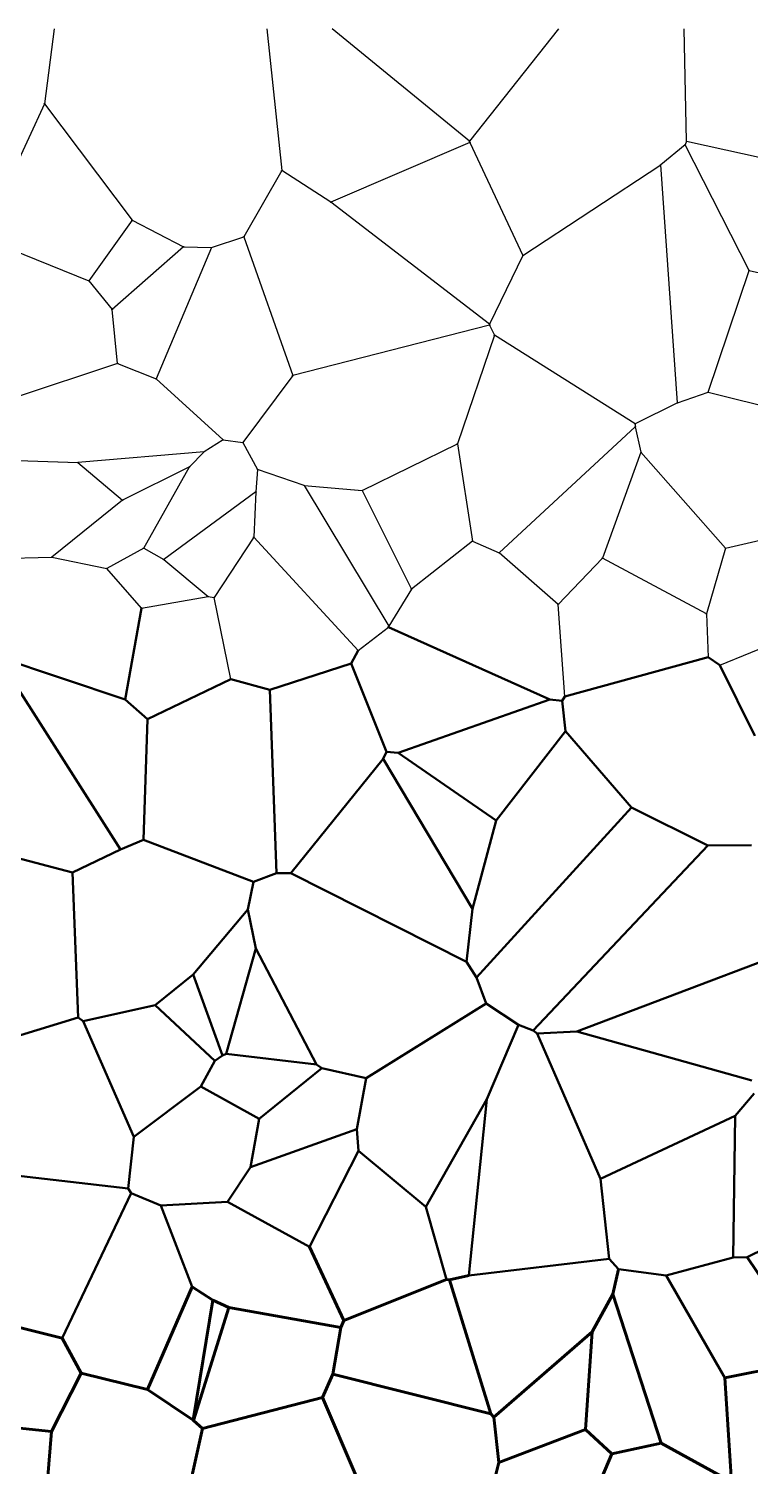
# Model space of a CAD drawing. Header units: metres. Extents: x 0 to 5000, y 0 to 2000.
# Drawn here: x 1630 to 2017, y 730 to 1500 of the extents above; entities that cross this region are included whole.
import ezdxf

# ---------------------------------------------------------------- set-up
doc = ezdxf.new("R2010")
doc.units = ezdxf.units.M

msp = doc.modelspace()

# ---------------------------------------------------------------- hatches: boundary and pattern name
at = {"layer": 'throats'}
for color, points in [(3, [(1638.67, 1459.89), (1638.38, 1459.93), (1643.64, 1500.02), (1643.94, 1499.98), (1638.67, 1459.89)]), (3, [(1765.71, 1424.11), (1765.41, 1424.08), (1757.55, 1499.98), (1757.85, 1500.02), (1765.71, 1424.11)]), (3, [(1792.58, 1499.88), (1792.77, 1500.12), (1866.19, 1440.01), (1866, 1439.78), (1792.58, 1499.88)]), (3, [(1866.22, 1439.8), (1865.98, 1439.99), (1913.75, 1500.09), (1913.99, 1499.91), (1866.22, 1439.8)]), (3, [(1980.93, 1500), (1981.23, 1500), (1982.59, 1439.81), (1982.29, 1439.8), (1980.93, 1500)]), (3, [(1605.49, 1388.11), (1605.22, 1388.23), (1638.39, 1459.98), (1638.66, 1459.85), (1605.49, 1388.11)]), (3, [(1685.54, 1397.62), (1685.3, 1397.44), (1638.41, 1459.82), (1638.65, 1460), (1685.54, 1397.62)]), (3, [(1791.87, 1407.11), (1791.75, 1407.39), (1866.31, 1439.29), (1866.42, 1439.02), (1791.87, 1407.11)]), (3, [(1866.51, 1439.2), (1866.22, 1439.1), (1865.96, 1439.85), (1866.24, 1439.95), (1866.51, 1439.2)]), (3, [(1894.92, 1378.75), (1894.64, 1378.62), (1866.23, 1439.09), (1866.5, 1439.22), (1894.92, 1378.75)]), (3, [(1968.66, 1427.15), (1968.47, 1427.38), (1981.54, 1438.06), (1981.73, 1437.82), (1968.66, 1427.15)]), (3, [(1981.78, 1437.88), (1981.5, 1438), (1982.3, 1439.86), (1982.58, 1439.74), (1981.78, 1437.88)]), (3, [(1981.51, 1437.87), (1981.77, 1438.01), (2016.03, 1370.69), (2015.76, 1370.55), (1981.51, 1437.87)]), (3, [(2126.76, 1408.34), (2126.7, 1408.04), (1982.41, 1439.66), (1982.47, 1439.95), (2126.76, 1408.34)]), (3, [(1968.48, 1427.39), (1968.65, 1427.14), (1894.86, 1378.56), (1894.7, 1378.81), (1968.48, 1427.39)]), (3, [(1968.42, 1427.26), (1968.72, 1427.28), (1977.67, 1299.66), (1977.38, 1299.63), (1968.42, 1427.26)]), (3, [(1745.43, 1388.61), (1745.17, 1388.76), (1765.43, 1424.17), (1765.69, 1424.02), (1745.43, 1388.61)]), (3, [(1765.48, 1423.97), (1765.64, 1424.22), (1791.89, 1407.38), (1791.73, 1407.13), (1765.48, 1423.97)]), (3, [(1791.72, 1407.13), (1791.9, 1407.37), (1876.98, 1341.98), (1876.8, 1341.74), (1791.72, 1407.13)]), (3, [(1662.38, 1364.99), (1662.14, 1365.17), (1685.3, 1397.62), (1685.54, 1397.44), (1662.38, 1364.99)]), (3, [(1713.04, 1383.47), (1712.91, 1383.2), (1685.35, 1397.4), (1685.49, 1397.66), (1713.04, 1383.47)]), (3, [(1662.32, 1365.22), (1662.2, 1364.94), (1605.3, 1388.03), (1605.41, 1388.31), (1662.32, 1365.22)]), (3, [(1745.25, 1388.83), (1745.34, 1388.54), (1728.05, 1382.71), (1727.95, 1382.99), (1745.25, 1388.83)]), (3, [(1771.65, 1314.38), (1771.37, 1314.28), (1745.16, 1388.63), (1745.44, 1388.73), (1771.65, 1314.38)]), (3, [(1674.87, 1349.6), (1674.67, 1349.83), (1712.88, 1383.45), (1713.07, 1383.22), (1674.87, 1349.6)]), (3, [(1698.51, 1312.47), (1698.24, 1312.59), (1727.86, 1382.91), (1728.14, 1382.79), (1698.51, 1312.47)]), (3, [(1728, 1383), (1727.99, 1382.7), (1712.97, 1383.19), (1712.98, 1383.49), (1728, 1383)]), (3, [(1877.02, 1341.8), (1876.75, 1341.93), (1894.64, 1378.75), (1894.91, 1378.62), (1877.02, 1341.8)]), (3, [(1674.88, 1349.81), (1674.65, 1349.62), (1662.14, 1364.99), (1662.38, 1365.18), (1674.88, 1349.81)]), (3, [(2015.75, 1370.67), (2016.04, 1370.57), (1994.18, 1305.28), (1993.9, 1305.38), (2015.75, 1370.67)]), (3, [(2099.14, 1351.63), (2099.07, 1351.34), (2015.86, 1370.47), (2015.93, 1370.76), (2099.14, 1351.63)]), (3, [(1674.62, 1349.7), (1674.92, 1349.73), (1677.79, 1320.86), (1677.49, 1320.83), (1674.62, 1349.7)]), (3, [(1771.55, 1314.18), (1771.47, 1314.47), (1876.82, 1341.42), (1876.9, 1341.13), (1771.55, 1314.18)]), (3, [(1877.01, 1341.27), (1876.71, 1341.28), (1876.74, 1341.87), (1877.04, 1341.85), (1877.01, 1341.27)]), (3, [(1879.66, 1335.96), (1879.39, 1335.83), (1876.73, 1341.21), (1876.99, 1341.34), (1879.66, 1335.96)]), (3, [(1859.82, 1277.67), (1859.54, 1277.77), (1879.38, 1335.94), (1879.67, 1335.84), (1859.82, 1277.67)]), (3, [(1879.44, 1335.77), (1879.6, 1336.02), (1954.91, 1288.55), (1954.75, 1288.29), (1879.44, 1335.77)]), (3, [(1621.74, 1301.98), (1621.65, 1302.27), (1677.6, 1320.99), (1677.69, 1320.7), (1621.74, 1301.98)]), (3, [(1698.43, 1312.67), (1698.32, 1312.39), (1677.59, 1320.71), (1677.7, 1320.98), (1698.43, 1312.67)]), (3, [(1734.25, 1280.01), (1734.04, 1279.79), (1698.27, 1312.42), (1698.47, 1312.64), (1734.25, 1280.01)]), (3, [(1744.84, 1278.27), (1744.6, 1278.45), (1771.39, 1314.42), (1771.63, 1314.24), (1744.84, 1278.27)]), (3, [(1993.99, 1305.47), (1994.09, 1305.19), (1977.57, 1299.5), (1977.48, 1299.79), (1993.99, 1305.47)]), (3, [(2060.27, 1289.11), (2060.2, 1288.82), (1994.01, 1305.19), (1994.08, 1305.48), (2060.27, 1289.11)]), (3, [(1954.9, 1288.29), (1954.77, 1288.55), (1977.46, 1299.78), (1977.59, 1299.51), (1954.9, 1288.29)]), (3, [(1882.11, 1219.25), (1881.9, 1219.47), (1954.83, 1287), (1955.03, 1286.78), (1882.11, 1219.25)]), (3, [(1955.08, 1286.9), (1954.78, 1286.88), (1954.68, 1288.41), (1954.98, 1288.43), (1955.08, 1286.9)]), (3, [(1958.11, 1273.21), (1957.81, 1273.15), (1954.78, 1286.85), (1955.08, 1286.92), (1958.11, 1273.21)]), (3, [(1724.06, 1273.38), (1723.9, 1273.63), (1734.07, 1280.03), (1734.23, 1279.77), (1724.06, 1273.38)]), (3, [(1744.74, 1278.51), (1744.69, 1278.21), (1734.12, 1279.75), (1734.17, 1280.05), (1744.74, 1278.51)]), (3, [(1656.49, 1267.65), (1656.47, 1267.95), (1723.97, 1273.66), (1723.99, 1273.36), (1656.49, 1267.65)]), (3, [(1716.34, 1265.33), (1716.12, 1265.53), (1723.87, 1273.61), (1724.09, 1273.4), (1716.34, 1265.33)]), (3, [(1752.81, 1264.02), (1752.55, 1263.88), (1744.58, 1278.29), (1744.85, 1278.43), (1752.81, 1264.02)]), (3, [(1859.61, 1277.86), (1859.75, 1277.59), (1808.82, 1252.66), (1808.69, 1252.93), (1859.61, 1277.86)]), (3, [(1867.85, 1225.63), (1867.55, 1225.59), (1859.53, 1277.7), (1859.83, 1277.74), (1867.85, 1225.63)]), (3, [(1937.49, 1216.46), (1937.21, 1216.56), (1957.82, 1273.23), (1958.1, 1273.13), (1937.49, 1216.46)]), (3, [(1957.85, 1273.08), (1958.07, 1273.28), (2003.46, 1221.86), (2003.23, 1221.66), (1957.85, 1273.08)]), (3, [(1656.49, 1267.95), (1656.48, 1267.65), (1618.97, 1268.81), (1618.98, 1269.11), (1656.49, 1267.95)]), (3, [(1680.41, 1247.64), (1680.22, 1247.41), (1656.38, 1267.68), (1656.58, 1267.91), (1680.41, 1247.64)]), (3, [(1680.38, 1247.39), (1680.25, 1247.66), (1716.16, 1265.56), (1716.3, 1265.3), (1680.38, 1247.39)]), (3, [(1716.1, 1265.5), (1716.36, 1265.36), (1691.82, 1221.79), (1691.56, 1221.94), (1716.1, 1265.5)]), (3, [(1751.88, 1251.94), (1751.58, 1251.97), (1752.53, 1263.96), (1752.83, 1263.94), (1751.88, 1251.94)]), (3, [(1752.63, 1263.81), (1752.73, 1264.09), (1777.73, 1255.48), (1777.63, 1255.19), (1752.63, 1263.81)]), (3, [(1823.06, 1180.1), (1822.8, 1179.94), (1777.55, 1255.26), (1777.81, 1255.41), (1823.06, 1180.1)]), (3, [(1808.77, 1252.95), (1808.75, 1252.65), (1777.67, 1255.19), (1777.69, 1255.48), (1808.77, 1252.95)]), (3, [(1702.53, 1215.6), (1702.35, 1215.84), (1751.64, 1252.07), (1751.82, 1251.83), (1702.53, 1215.6)]), (3, [(1750.73, 1227.7), (1750.43, 1227.72), (1751.58, 1251.96), (1751.88, 1251.95), (1750.73, 1227.7)]), (3, [(1835.24, 1199.97), (1834.98, 1199.84), (1808.62, 1252.73), (1808.89, 1252.86), (1835.24, 1199.97)]), (3, [(1642.58, 1216.88), (1642.4, 1217.11), (1680.22, 1247.64), (1680.41, 1247.41), (1642.58, 1216.88)]), (3, [(2049.35, 1232.74), (2049.42, 1232.45), (2003.38, 1221.62), (2003.31, 1221.91), (2049.35, 1232.74)]), (3, [(1729.44, 1195.39), (1729.19, 1195.56), (1750.45, 1227.79), (1750.7, 1227.63), (1729.44, 1195.39)]), (3, [(1806.71, 1167.07), (1806.49, 1166.87), (1750.47, 1227.61), (1750.69, 1227.81), (1806.71, 1167.07)]), (3, [(1835.2, 1199.79), (1835.02, 1200.02), (1867.61, 1225.73), (1867.8, 1225.49), (1835.2, 1199.79)]), (3, [(1882.06, 1219.5), (1881.94, 1219.22), (1867.64, 1225.47), (1867.76, 1225.75), (1882.06, 1219.5)]), (3, [(1642.49, 1217.15), (1642.49, 1216.85), (1599.26, 1215.76), (1599.25, 1216.06), (1642.49, 1217.15)]), (3, [(1671.94, 1211.16), (1671.88, 1210.87), (1642.46, 1216.85), (1642.52, 1217.14), (1671.94, 1211.16)]), (3, [(1671.98, 1210.88), (1671.84, 1211.14), (1691.62, 1222), (1691.77, 1221.74), (1671.98, 1210.88)]), (3, [(1702.51, 1215.85), (1702.36, 1215.59), (1691.62, 1221.74), (1691.77, 1222), (1702.51, 1215.85)]), (3, [(1881.9, 1219.25), (1882.1, 1219.47), (1913.75, 1191.84), (1913.56, 1191.62), (1881.9, 1219.25)]), (3, [(1993.22, 1186.58), (1992.93, 1186.66), (2003.2, 1221.81), (2003.49, 1221.72), (1993.22, 1186.58)]), (3, [(1671.8, 1210.91), (1672.02, 1211.11), (1690.55, 1189.84), (1690.33, 1189.64), (1671.8, 1210.91)]), (3, [(1726.25, 1196.02), (1726.05, 1195.79), (1702.34, 1215.61), (1702.53, 1215.84), (1726.25, 1196.02)]), (3, [(1913.76, 1191.62), (1913.55, 1191.83), (1937.24, 1216.62), (1937.46, 1216.41), (1913.76, 1191.62)]), (3, [(1937.28, 1216.38), (1937.42, 1216.65), (1993.15, 1186.75), (1993, 1186.49), (1937.28, 1216.38)]), (3, [(1726.12, 1196.05), (1726.18, 1195.75), (1690.46, 1189.59), (1690.41, 1189.89), (1726.12, 1196.05)]), (3, [(1729.34, 1195.62), (1729.3, 1195.32), (1726.13, 1195.75), (1726.17, 1196.05), (1729.34, 1195.62)]), (3, [(1729.17, 1195.44), (1729.46, 1195.5), (1738.53, 1151.73), (1738.24, 1151.67), (1729.17, 1195.44)]), (3, [(1823.06, 1179.94), (1822.8, 1180.1), (1834.98, 1199.98), (1835.24, 1199.82), (1823.06, 1179.94)]), (2, [(1681.9, 1140.74), (1681.46, 1140.82), (1690.22, 1189.78), (1690.66, 1189.7), (1681.9, 1140.74)]), (3, [(1913.51, 1191.72), (1913.81, 1191.74), (1917.37, 1142.34), (1917.07, 1142.32), (1913.51, 1191.72)]), (3, [(1994.2, 1163.39), (1993.9, 1163.38), (1992.93, 1186.61), (1993.22, 1186.63), (1994.2, 1163.39)]), (3, [(1822.64, 1179.6), (1822.83, 1179.36), (1806.7, 1166.85), (1806.51, 1167.09), (1822.64, 1179.6)]), (3, [(1822.88, 1179.43), (1822.59, 1179.53), (1822.79, 1180.07), (1823.07, 1179.97), (1822.88, 1179.43)]), (2, [(1822.64, 1179.28), (1822.83, 1179.69), (1909.22, 1141.04), (1909.04, 1140.63), (1822.64, 1179.28)]), (3, [(2037.65, 1174.71), (2037.76, 1174.43), (2000.25, 1159.01), (2000.14, 1159.29), (2037.65, 1174.71)]), (2, [(1679.36, 1060.45), (1678.98, 1060.21), (1613.26, 1163.56), (1613.64, 1163.8), (1679.36, 1060.45)]), (2, [(1613.38, 1163.46), (1613.52, 1163.89), (1681.75, 1140.99), (1681.61, 1140.56), (1613.38, 1163.46)]), (2, [(1802.98, 1159.91), (1802.59, 1160.12), (1806.41, 1167.08), (1806.8, 1166.86), (1802.98, 1159.91)]), (2, [(1917.28, 1142.11), (1917.16, 1142.54), (1993.99, 1163.6), (1994.11, 1163.17), (1917.28, 1142.11)]), (2, [(1993.92, 1163.2), (1994.18, 1163.57), (2000.32, 1159.34), (2000.06, 1158.96), (1993.92, 1163.2)]), (2, [(1802.71, 1160.23), (1802.85, 1159.8), (1759.23, 1145.7), (1759.09, 1146.13), (1802.71, 1160.23)]), (2, [(1821.89, 1112.78), (1821.48, 1112.62), (1802.58, 1159.93), (1802.99, 1160.1), (1821.89, 1112.78)]), (2, [(2019.18, 1121.4), (2018.78, 1121.2), (1999.99, 1159.05), (2000.39, 1159.25), (2019.18, 1121.4)]), (2, [(1693.81, 1130.01), (1693.61, 1130.42), (1738.29, 1151.91), (1738.48, 1151.5), (1693.81, 1130.01)]), (2, [(1759.22, 1146.13), (1759.1, 1145.7), (1738.32, 1151.49), (1738.45, 1151.92), (1759.22, 1146.13)]), (2, [(1681.53, 1140.61), (1681.83, 1140.95), (1693.86, 1130.38), (1693.56, 1130.04), (1681.53, 1140.61)]), (2, [(1763.04, 1047.69), (1762.59, 1047.68), (1758.94, 1145.91), (1759.39, 1145.92), (1763.04, 1047.69)]), (2, [(1909.06, 1141.04), (1909.21, 1140.62), (1828.1, 1112.01), (1827.95, 1112.43), (1909.06, 1141.04)]), (2, [(1909.1, 1140.61), (1909.16, 1141.06), (1915.73, 1140.21), (1915.67, 1139.77), (1909.1, 1140.61)]), (2, [(1915.47, 1139.96), (1915.92, 1140.01), (1917.72, 1123.8), (1917.27, 1123.75), (1915.47, 1139.96)]), (2, [(1915.89, 1139.87), (1915.51, 1140.11), (1917.03, 1142.45), (1917.41, 1142.2), (1915.89, 1139.87)]), (2, [(1691.7, 1065.54), (1691.25, 1065.55), (1693.48, 1130.22), (1693.93, 1130.21), (1691.7, 1065.54)]), (2, [(1917.32, 1123.91), (1917.68, 1123.64), (1880.63, 1075.82), (1880.27, 1076.1), (1917.32, 1123.91)]), (2, [(1917.33, 1123.63), (1917.67, 1123.92), (1953.07, 1082.95), (1952.73, 1082.65), (1917.33, 1123.63)]), (2, [(1770.71, 1047.61), (1770.36, 1047.89), (1819.82, 1109.15), (1820.17, 1108.86), (1770.71, 1047.61)]), (2, [(1821.48, 1112.79), (1821.89, 1112.61), (1820.2, 1108.91), (1819.79, 1109.1), (1821.48, 1112.79)]), (2, [(1867.9, 1028.79), (1867.52, 1028.56), (1819.8, 1108.89), (1820.19, 1109.12), (1867.9, 1028.79)]), (2, [(1828.04, 1112.44), (1828.01, 1111.99), (1821.67, 1112.48), (1821.7, 1112.92), (1828.04, 1112.44)]), (2, [(1827.9, 1112.03), (1828.16, 1112.4), (1880.58, 1076.15), (1880.32, 1075.78), (1827.9, 1112.03)]), (2, [(1869.99, 991.68), (1869.66, 991.99), (1952.74, 1082.95), (1953.07, 1082.65), (1869.99, 991.68)]), (2, [(1993.85, 1062.76), (1993.65, 1062.36), (1952.8, 1082.6), (1953, 1083), (1993.85, 1062.76)]), (2, [(1880.23, 1076.02), (1880.67, 1075.9), (1867.93, 1028.62), (1867.49, 1028.73), (1880.23, 1076.02)]), (2, [(1691.39, 1065.75), (1691.56, 1065.34), (1679.26, 1060.12), (1679.09, 1060.54), (1691.39, 1065.75)]), (2, [(1750.48, 1043.21), (1750.32, 1042.79), (1691.39, 1065.33), (1691.56, 1065.75), (1750.48, 1043.21)]), (2, [(2017.21, 1062.96), (2017.21, 1062.51), (1993.75, 1062.34), (1993.75, 1062.79), (2017.21, 1062.96)]), (2, [(1620.27, 1056.67), (1620.39, 1057.11), (1653.59, 1048.31), (1653.48, 1047.88), (1620.27, 1056.67)]), (2, [(1679.08, 1060.53), (1679.27, 1060.13), (1653.63, 1047.89), (1653.44, 1048.3), (1679.08, 1060.53)]), (2, [(1993.59, 1062.72), (1993.91, 1062.41), (1900.48, 963.26), (1900.15, 963.57), (1993.59, 1062.72)]), (2, [(1656.8, 970.47), (1656.35, 970.45), (1653.31, 1048.09), (1653.76, 1048.11), (1656.8, 970.47)]), (2, [(1762.74, 1047.9), (1762.9, 1047.48), (1750.48, 1042.79), (1750.32, 1043.21), (1762.74, 1047.9)]), (2, [(1762.82, 1047.46), (1762.81, 1047.91), (1770.53, 1047.97), (1770.54, 1047.52), (1762.82, 1047.46)]), (2, [(1864.7, 1000.41), (1864.49, 1000.01), (1770.43, 1047.55), (1770.64, 1047.95), (1864.7, 1000.41)]), (2, [(1747.65, 1028.19), (1747.2, 1028.28), (1750.18, 1043.04), (1750.62, 1042.95), (1747.65, 1028.19)]), (2, [(1718.28, 993.19), (1717.94, 993.48), (1747.25, 1028.38), (1747.6, 1028.09), (1718.28, 993.19)]), (2, [(1751.9, 1007.45), (1751.46, 1007.36), (1747.2, 1028.19), (1747.65, 1028.28), (1751.9, 1007.45)]), (2, [(1864.82, 1000.19), (1864.37, 1000.24), (1867.49, 1028.7), (1867.93, 1028.65), (1864.82, 1000.19)]), (2, [(1736.13, 950.81), (1735.7, 950.93), (1751.46, 1007.47), (1751.9, 1007.35), (1736.13, 950.81)]), (2, [(1784.47, 945.29), (1784.08, 945.08), (1751.48, 1007.3), (1751.88, 1007.51), (1784.47, 945.29)]), (2, [(2031.02, 1003.84), (2031.18, 1003.42), (1923.8, 962.59), (1923.64, 963.01), (2031.02, 1003.84)]), (2, [(1870.02, 991.96), (1869.64, 991.72), (1864.4, 1000.09), (1864.78, 1000.33), (1870.02, 991.96)]), (2, [(1717.97, 993.51), (1718.25, 993.16), (1697.88, 976.85), (1697.6, 977.2), (1717.97, 993.51)]), (2, [(1717.9, 993.26), (1718.32, 993.41), (1734.02, 950.06), (1733.6, 949.91), (1717.9, 993.26)]), (2, [(1869.62, 991.76), (1870.04, 991.92), (1875.38, 977.87), (1874.96, 977.71), (1869.62, 991.76)]), (2, [(1607.61, 955.14), (1607.48, 955.57), (1656.51, 970.68), (1656.64, 970.25), (1607.61, 955.14)]), (2, [(1659.38, 968.67), (1659.11, 968.31), (1656.44, 970.28), (1656.71, 970.64), (1659.38, 968.67)]), (2, [(1697.69, 977.25), (1697.79, 976.81), (1659.29, 968.27), (1659.2, 968.71), (1697.69, 977.25)]), (2, [(1697.59, 976.86), (1697.9, 977.19), (1729.9, 947.37), (1729.59, 947.04), (1697.59, 976.86)]), (2, [(1810.86, 937.63), (1810.62, 938.01), (1875.05, 977.98), (1875.29, 977.6), (1810.86, 937.63)]), (2, [(1892.46, 966.66), (1892.21, 966.29), (1875.04, 977.6), (1875.29, 977.98), (1892.46, 966.66)]), (2, [(1686.66, 906.54), (1686.24, 906.36), (1659.04, 968.4), (1659.45, 968.58), (1686.66, 906.54)]), (2, [(1892.13, 966.57), (1892.54, 966.39), (1875.58, 926.56), (1875.16, 926.73), (1892.13, 966.57)]), (2, [(1900.4, 963.63), (1900.23, 963.21), (1892.25, 966.27), (1892.41, 966.69), (1900.4, 963.63)]), (2, [(1900.18, 963.24), (1900.46, 963.59), (1902.54, 961.94), (1902.26, 961.59), (1900.18, 963.24)]), (2, [(1923.71, 963.02), (1923.73, 962.58), (1902.41, 961.54), (1902.39, 961.99), (1923.71, 963.02)]), (2, [(1923.66, 962.58), (1923.78, 963.02), (2017.47, 936.87), (2017.35, 936.44), (1923.66, 962.58)]), (2, [(1902.19, 961.67), (1902.61, 961.85), (1936.46, 884.01), (1936.05, 883.83), (1902.19, 961.67)]), (2, [(1729.55, 947.31), (1729.95, 947.1), (1722.54, 933.32), (1722.14, 933.54), (1729.55, 947.31)]), (2, [(1733.68, 950.17), (1733.94, 949.8), (1729.87, 947.02), (1729.62, 947.39), (1733.68, 950.17)]), (2, [(1733.9, 949.78), (1733.72, 950.19), (1735.83, 951.08), (1736, 950.66), (1733.9, 949.78)]), (2, [(1784.3, 945.41), (1784.25, 944.96), (1735.89, 950.65), (1735.94, 951.09), (1784.3, 945.41)]), (2, [(1787, 943.35), (1787.28, 943), (1753.6, 915.9), (1753.31, 916.25), (1787, 943.35)]), (2, [(1787.27, 943.36), (1787.01, 942.99), (1784.15, 945), (1784.4, 945.37), (1787.27, 943.36)]), (2, [(1787.09, 942.96), (1787.19, 943.39), (1810.79, 938.04), (1810.69, 937.6), (1787.09, 942.96)]), (2, [(1722.2, 933.61), (1722.47, 933.25), (1686.59, 906.27), (1686.32, 906.63), (1722.2, 933.61)]), (2, [(1753.56, 916.28), (1753.35, 915.88), (1722.23, 933.23), (1722.45, 933.63), (1753.56, 916.28)]), (2, [(1806, 910.52), (1805.56, 910.61), (1810.52, 937.86), (1810.96, 937.78), (1806, 910.52)]), (2, [(1842.94, 868.82), (1842.54, 869.04), (1875.18, 926.76), (1875.57, 926.54), (1842.94, 868.82)]), (2, [(1875.15, 926.67), (1875.59, 926.62), (1866.01, 832.17), (1865.57, 832.21), (1875.15, 926.67)]), (2, [(2018.48, 929.87), (2018.82, 929.58), (2008.57, 917.5), (2008.23, 917.79), (2018.48, 929.87)]), (2, [(1936.35, 883.71), (1936.16, 884.12), (2008.31, 917.85), (2008.5, 917.44), (1936.35, 883.71)]), (2, [(2007.54, 841.71), (2007.09, 841.72), (2008.18, 917.64), (2008.63, 917.64), (2007.54, 841.71)]), (2, [(1749.01, 890.23), (1748.57, 890.31), (1753.23, 916.12), (1753.68, 916.04), (1749.01, 890.23)]), (2, [(1805.7, 910.78), (1805.85, 910.35), (1748.87, 890.06), (1748.72, 890.48), (1805.7, 910.78)]), (2, [(1805.55, 910.55), (1806, 910.58), (1806.91, 898.99), (1806.46, 898.95), (1805.55, 910.55)]), (2, [(1686.23, 906.47), (1686.67, 906.42), (1683.65, 878.74), (1683.2, 878.79), (1686.23, 906.47)]), (2, [(1806.48, 899.07), (1806.88, 898.87), (1780.67, 847.32), (1780.26, 847.52), (1806.48, 899.07)]), (2, [(1806.54, 898.8), (1806.83, 899.14), (1842.88, 869.11), (1842.6, 868.76), (1806.54, 898.8)]), (2, [(1683.45, 878.99), (1683.4, 878.54), (1604.4, 887.7), (1604.45, 888.15), (1683.45, 878.99)]), (2, [(1736.78, 871.56), (1736.4, 871.81), (1748.6, 890.39), (1748.98, 890.15), (1736.78, 871.56)]), (2, [(1685.18, 876.37), (1684.8, 876.13), (1683.24, 878.65), (1683.62, 878.88), (1685.18, 876.37)]), (2, [(1941.17, 841.03), (1940.72, 840.98), (1936.03, 883.89), (1936.48, 883.94), (1941.17, 841.03)]), (2, [(1684.78, 876.35), (1685.19, 876.15), (1648.16, 798.43), (1647.76, 798.62), (1684.78, 876.35)]), (2, [(1700.95, 869.9), (1700.78, 869.49), (1684.9, 876.04), (1685.07, 876.46), (1700.95, 869.9)]), (2, [(1736.58, 871.91), (1736.6, 871.46), (1700.88, 869.47), (1700.85, 869.92), (1736.58, 871.91)]), (2, [(1780.57, 847.62), (1780.36, 847.22), (1736.48, 871.49), (1736.7, 871.88), (1780.57, 847.62)]), (2, [(1700.65, 869.61), (1701.07, 869.77), (1717.92, 826.08), (1717.5, 825.92), (1700.65, 869.61)]), (2, [(1842.52, 868.87), (1842.96, 869), (1854.06, 830.05), (1853.63, 829.93), (1842.52, 868.87)]), (2, [(2058.55, 863.88), (2058.75, 863.48), (2015.04, 841.74), (2014.84, 842.15), (2058.55, 863.88)]), (1, [(1780.19, 847.29), (1780.74, 847.55), (1799.18, 808.18), (1798.64, 807.92), (1780.19, 847.29)]), (2, [(1940.92, 841.22), (1940.97, 840.78), (1865.82, 831.97), (1865.76, 832.41), (1940.92, 841.22)]), (2, [(1940.78, 840.85), (1941.11, 841.15), (1946.19, 835.74), (1945.86, 835.44), (1940.78, 840.85)]), (2, [(1971.62, 831.95), (1971.5, 832.39), (2007.25, 841.93), (2007.37, 841.5), (1971.62, 831.95)]), (2, [(2014.94, 842.17), (2014.95, 841.72), (2007.32, 841.49), (2007.3, 841.94), (2014.94, 842.17)]), (1, [(2051.95, 787.14), (2051.45, 786.81), (2014.69, 841.78), (2015.19, 842.11), (2051.95, 787.14)]), (1, [(1865.72, 832.48), (1865.86, 831.9), (1855.53, 829.5), (1855.39, 830.08), (1865.72, 832.48)]), (1, [(1943.26, 822.1), (1942.68, 822.23), (1945.73, 835.66), (1946.32, 835.52), (1943.26, 822.1)]), (2, [(1971.59, 832.39), (1971.53, 831.95), (1946, 835.37), (1946.06, 835.81), (1971.59, 832.39)]), (1, [(1971.3, 832.02), (1971.82, 832.32), (2003.09, 777.5), (2002.57, 777.2), (1971.3, 832.02)]), (1, [(1717.44, 826.12), (1717.99, 825.88), (1693.91, 770.91), (1693.36, 771.15), (1717.44, 826.12)]), (1, [(1717.55, 825.75), (1717.88, 826.25), (1728.83, 819.11), (1728.5, 818.61), (1717.55, 825.75)]), (1, [(1799.02, 807.77), (1798.8, 808.33), (1853.73, 830.27), (1853.95, 829.71), (1799.02, 807.77)]), (1, [(1853.81, 829.69), (1853.88, 830.29), (1855.5, 830.09), (1855.42, 829.49), (1853.81, 829.69)]), (1, [(1877.88, 758.04), (1877.31, 757.86), (1855.17, 829.7), (1855.75, 829.88), (1877.88, 758.04)]), (1, [(1728.37, 818.91), (1728.96, 818.81), (1718.46, 754.55), (1717.87, 754.64), (1728.37, 818.91)]), (1, [(1728.54, 818.58), (1728.78, 819.13), (1737.37, 815.35), (1737.13, 814.8), (1728.54, 818.58)]), (1, [(1932.05, 801.74), (1931.53, 802.03), (1942.71, 822.31), (1943.23, 822.02), (1932.05, 801.74)]), (1, [(1969.1, 742.42), (1968.53, 742.24), (1942.69, 822.07), (1943.26, 822.25), (1969.1, 742.42)]), (1, [(1736.96, 815.16), (1737.53, 814.98), (1718.56, 754.42), (1717.99, 754.6), (1736.96, 815.16)]), (1, [(1737.2, 814.78), (1737.3, 815.37), (1797.22, 804.66), (1797.12, 804.07), (1737.2, 814.78)]), (1, [(1648.03, 798.82), (1647.89, 798.23), (1610.96, 807.52), (1611.11, 808.1), (1648.03, 798.82)]), (1, [(1796.87, 804.42), (1797.47, 804.32), (1793.21, 779.31), (1792.62, 779.41), (1796.87, 804.42)]), (1, [(1798.64, 808.18), (1799.18, 807.92), (1797.44, 804.24), (1796.9, 804.5), (1798.64, 808.18)]), (1, [(1931.59, 802.11), (1931.99, 801.65), (1879.36, 756.03), (1878.97, 756.48), (1931.59, 802.11)]), (1, [(1931.49, 801.9), (1932.09, 801.86), (1928.65, 749.62), (1928.05, 749.66), (1931.49, 801.9)]), (1, [(1658.35, 779.96), (1657.82, 779.68), (1647.69, 798.38), (1648.22, 798.67), (1658.35, 779.96)]), (1, [(2051.64, 787.27), (2051.76, 786.68), (2002.89, 777.06), (2002.77, 777.65), (2051.64, 787.27)]), (1, [(1657.82, 779.95), (1658.36, 779.68), (1642.64, 748.43), (1642.1, 748.7), (1657.82, 779.95)]), (1, [(1658.02, 779.53), (1658.16, 780.11), (1693.71, 771.32), (1693.56, 770.74), (1658.02, 779.53)]), (1, [(1792.64, 779.48), (1793.19, 779.24), (1787.79, 766.63), (1787.24, 766.86), (1792.64, 779.48)]), (1, [(1792.84, 779.07), (1792.99, 779.65), (1877.67, 758.24), (1877.52, 757.66), (1792.84, 779.07)]), (1, [(1718.33, 754.84), (1718, 754.35), (1693.47, 770.78), (1693.8, 771.28), (1718.33, 754.84)]), (1, [(2006.77, 721.64), (2006.17, 721.6), (2002.53, 777.33), (2003.13, 777.37), (2006.77, 721.64)]), (1, [(1723.16, 749.87), (1723.01, 750.46), (1787.44, 767.03), (1787.59, 766.45), (1723.16, 749.87)]), (1, [(1787.24, 766.63), (1787.79, 766.86), (1805.69, 724.68), (1805.14, 724.45), (1787.24, 766.63)]), (1, [(1718.46, 754.75), (1718.09, 754.27), (1717.98, 754.36), (1718.35, 754.83), (1718.46, 754.75)]), (1, [(1879.39, 756.46), (1878.95, 756.05), (1877.38, 757.75), (1877.82, 758.15), (1879.39, 756.46)]), (1, [(1878.87, 756.22), (1879.47, 756.29), (1882.13, 731.93), (1881.53, 731.87), (1878.87, 756.22)]), (1, [(1642.4, 748.86), (1642.34, 748.27), (1585.4, 754.13), (1585.47, 754.73), (1642.4, 748.86)]), (1, [(1642.07, 748.59), (1642.67, 748.54), (1639.69, 713.46), (1639.09, 713.52), (1642.07, 748.59)]), (1, [(1716.61, 719.59), (1716.02, 719.72), (1722.8, 750.23), (1723.38, 750.1), (1716.61, 719.59)]), (1, [(1718.08, 754.29), (1718.48, 754.73), (1723.29, 750.39), (1722.89, 749.94), (1718.08, 754.29)]), (1, [(1928.24, 749.92), (1928.46, 749.36), (1881.94, 731.62), (1881.72, 732.18), (1928.24, 749.92)]), (1, [(1928.15, 749.42), (1928.55, 749.86), (1942.62, 736.91), (1942.21, 736.46), (1928.15, 749.42)]), (1, [(1942.48, 736.39), (1942.35, 736.98), (1968.76, 742.63), (1968.88, 742.04), (1942.48, 736.39)]), (1, [(1968.67, 742.07), (1968.96, 742.59), (2006.62, 721.89), (2006.33, 721.36), (1968.67, 742.07)]), (1, [(1881.54, 731.97), (1882.12, 731.83), (1872.42, 692.98), (1871.84, 693.12), (1881.54, 731.97)]), (1, [(1942.14, 736.8), (1942.69, 736.57), (1924.63, 693.67), (1924.08, 693.9), (1942.14, 736.8)])]:
    msp.add_hatch(color=color, dxfattribs=at).paths.add_polyline_path(points)

# ---------------------------------------------------------------- linework, layer by layer
at = {"layer": 'junctions'}
for centre, radius in [((1638.53, 1459.91), 0.15), ((1866.1, 1439.9), 0.15), ((1866.37, 1439.15), 0.15), ((1981.64, 1437.94), 0.15), ((1982.44, 1439.8), 0.15), ((1968.57, 1427.27), 0.15), ((1765.56, 1424.1), 0.15), ((1791.81, 1407.25), 0.15), ((1685.42, 1397.53), 0.15), ((1745.3, 1388.68), 0.15), ((1712.98, 1383.34), 0.15), ((1728, 1382.85), 0.15), ((1894.78, 1378.69), 0.15), ((1662.26, 1365.08), 0.15), ((2015.89, 1370.62), 0.15), ((1674.77, 1349.71), 0.15), ((1876.86, 1341.28), 0.15), ((1876.89, 1341.86), 0.15), ((1879.52, 1335.89), 0.15), ((1677.64, 1320.84), 0.15), ((1698.37, 1312.53), 0.15), ((1771.51, 1314.33), 0.15), ((1994.04, 1305.33), 0.15), ((1977.53, 1299.65), 0.15), ((1954.83, 1288.42), 0.15), ((1954.93, 1286.89), 0.15), ((1734.15, 1279.9), 0.15), ((1744.72, 1278.36), 0.15), ((1723.98, 1273.51), 0.15), ((1859.68, 1277.72), 0.15), ((1957.96, 1273.18), 0.15), ((1656.48, 1267.8), 0.15), ((1716.23, 1265.43), 0.15), ((1752.68, 1263.95), 0.15), ((1777.68, 1255.34), 0.15), ((1680.31, 1247.53), 0.15), ((1751.73, 1251.95), 0.15), ((1808.76, 1252.8), 0.15), ((1750.58, 1227.71), 0.15), ((1867.7, 1225.61), 0.15), ((1642.49, 1217), 0.15), ((1691.69, 1221.87), 0.15), ((1882, 1219.36), 0.15), ((2003.34, 1221.76), 0.15), ((1671.91, 1211.01), 0.15), ((1702.44, 1215.72), 0.15), ((1937.35, 1216.51), 0.15), ((1726.15, 1195.9), 0.15), ((1729.32, 1195.47), 0.15), ((1835.11, 1199.9), 0.15), ((1690.44, 1189.74), 0.225), ((1913.66, 1191.73), 0.15), ((1993.07, 1186.62), 0.15), ((1822.74, 1179.48), 0.225), ((1822.93, 1180.02), 0.15), ((1806.6, 1166.97), 0.225), ((1994.05, 1163.39), 0.225), ((1802.78, 1160.02), 0.225), ((2000.19, 1159.15), 0.225), ((1738.39, 1151.7), 0.225), ((1681.68, 1140.78), 0.225), ((1759.16, 1145.91), 0.225), ((1909.13, 1140.83), 0.225), ((1915.7, 1139.99), 0.225), ((1917.22, 1142.33), 0.225), ((1693.71, 1130.21), 0.225), ((1917.5, 1123.77), 0.225), ((1820, 1109), 0.225), ((1821.68, 1112.7), 0.225), ((1828.03, 1112.22), 0.225), ((1952.9, 1082.8), 0.225), ((1880.45, 1075.96), 0.225), ((1691.48, 1065.54), 0.225), ((1679.17, 1060.33), 0.225), ((1993.75, 1062.56), 0.225), ((1653.54, 1048.1), 0.225), ((1762.82, 1047.69), 0.225), ((1770.53, 1047.75), 0.225), ((1750.4, 1043), 0.225), ((1747.43, 1028.23), 0.225), ((1867.71, 1028.68), 0.225), ((1751.68, 1007.41), 0.225), ((1718.11, 993.34), 0.225), ((1864.59, 1000.21), 0.225), ((1869.83, 991.84), 0.225), ((1656.58, 970.46), 0.225), ((1697.74, 977.03), 0.225), ((1875.17, 977.79), 0.225), ((1659.25, 968.49), 0.225), ((1892.33, 966.48), 0.225), ((1900.32, 963.42), 0.225), ((1923.72, 962.8), 0.225), ((1902.4, 961.76), 0.225), ((1729.75, 947.21), 0.225), ((1733.81, 949.99), 0.225), ((1735.92, 950.87), 0.225), ((1784.27, 945.18), 0.225), ((1787.14, 943.17), 0.225), ((1722.34, 933.43), 0.225), ((1810.74, 937.82), 0.225), ((1875.37, 926.65), 0.225), ((2008.4, 917.64), 0.225), ((1753.46, 916.08), 0.225), ((1805.78, 910.56), 0.225), ((1686.45, 906.45), 0.225), ((1806.68, 898.97), 0.225), ((1748.79, 890.27), 0.225), ((1683.43, 878.77), 0.225), ((1936.25, 883.92), 0.225), ((1684.99, 876.25), 0.225), ((1736.59, 871.69), 0.225), ((1700.86, 869.69), 0.225), ((1842.74, 868.93), 0.225), ((1780.47, 847.42), 0.3), ((1940.95, 841), 0.225), ((2007.31, 841.71), 0.225), ((2014.94, 841.95), 0.3), ((1865.79, 832.19), 0.3), ((1946.03, 835.59), 0.3), ((1971.56, 832.17), 0.3), ((1717.71, 826), 0.3), ((1853.84, 829.99), 0.3), ((1855.46, 829.79), 0.3), ((1728.66, 818.86), 0.3), ((1942.97, 822.16), 0.3), ((1737.25, 815.07), 0.3), ((1797.17, 804.37), 0.3), ((1798.91, 808.05), 0.3), ((1931.79, 801.88), 0.3), ((1647.96, 798.52), 0.3), ((1658.09, 779.82), 0.3), ((1792.92, 779.36), 0.3), ((1693.63, 771.03), 0.3), ((2002.83, 777.35), 0.3), ((1787.51, 766.74), 0.3), ((1718.17, 754.59), 0.3), ((1718.28, 754.51), 0.3), ((1877.6, 757.95), 0.3), ((1879.17, 756.26), 0.3), ((1642.37, 748.57), 0.3), ((1723.09, 750.16), 0.3), ((1928.35, 749.64), 0.3), ((1968.82, 742.33), 0.3), ((1881.83, 731.9), 0.3), ((1942.42, 736.68), 0.3)]:
    msp.add_circle(centre, radius, dxfattribs=at)
at = {"layer": 'throat_lines', "color": 3, "lineweight": 30}
for p, q in [((1643.79, 1500), (1638.53, 1459.91)), ((1757.7, 1500), (1765.56, 1424.1)), ((1866.1, 1439.9), (1792.68, 1500)), ((1913.87, 1500), (1866.1, 1439.9)), ((1982.44, 1439.8), (1981.08, 1500)), ((1638.53, 1459.91), (1605.35, 1388.17)), ((1638.53, 1459.91), (1685.42, 1397.53)), ((1866.37, 1439.15), (1791.81, 1407.25)), ((1866.1, 1439.9), (1866.37, 1439.15)), ((1866.37, 1439.15), (1894.78, 1378.69)), ((1981.64, 1437.94), (1968.57, 1427.27)), ((1982.44, 1439.8), (1981.64, 1437.94)), ((2015.89, 1370.62), (1981.64, 1437.94)), ((1982.44, 1439.8), (2126.73, 1408.19)), ((1894.78, 1378.69), (1968.57, 1427.27)), ((1977.53, 1299.65), (1968.57, 1427.27)), ((1765.56, 1424.1), (1745.3, 1388.68)), ((1791.81, 1407.25), (1765.56, 1424.1)), ((1876.89, 1341.86), (1791.81, 1407.25)), ((1685.42, 1397.53), (1662.26, 1365.08)), ((1685.42, 1397.53), (1712.98, 1383.34)), ((1605.35, 1388.17), (1662.26, 1365.08)), ((1728, 1382.85), (1745.3, 1388.68)), ((1745.3, 1388.68), (1771.51, 1314.33)), ((1712.98, 1383.34), (1674.77, 1349.71)), ((1728, 1382.85), (1698.37, 1312.53)), ((1712.98, 1383.34), (1728, 1382.85)), ((1894.78, 1378.69), (1876.89, 1341.86)), ((1662.26, 1365.08), (1674.77, 1349.71)), ((1994.04, 1305.33), (2015.89, 1370.62)), ((2015.89, 1370.62), (2099.1, 1351.49)), ((1677.64, 1320.84), (1674.77, 1349.71)), ((1876.86, 1341.28), (1771.51, 1314.33)), ((1876.89, 1341.86), (1876.86, 1341.28)), ((1876.86, 1341.28), (1879.52, 1335.89)), ((1879.52, 1335.89), (1859.68, 1277.72)), ((1954.83, 1288.42), (1879.52, 1335.89)), ((1677.64, 1320.84), (1621.69, 1302.12)), ((1677.64, 1320.84), (1698.37, 1312.53)), ((1698.37, 1312.53), (1734.15, 1279.9)), ((1771.51, 1314.33), (1744.72, 1278.36)), ((1977.53, 1299.65), (1994.04, 1305.33)), ((1994.04, 1305.33), (2060.24, 1288.97)), ((1977.53, 1299.65), (1954.83, 1288.42)), ((1954.93, 1286.89), (1882, 1219.36)), ((1954.83, 1288.42), (1954.93, 1286.89)), ((1954.93, 1286.89), (1957.96, 1273.18)), ((1734.15, 1279.9), (1723.98, 1273.51)), ((1734.15, 1279.9), (1744.72, 1278.36)), ((1723.98, 1273.51), (1656.48, 1267.8)), ((1723.98, 1273.51), (1716.23, 1265.43)), ((1744.72, 1278.36), (1752.68, 1263.95)), ((1808.76, 1252.8), (1859.68, 1277.72)), ((1859.68, 1277.72), (1867.7, 1225.61)), ((1957.96, 1273.18), (1937.35, 1216.51)), ((2003.34, 1221.76), (1957.96, 1273.18)), ((1618.98, 1268.96), (1656.48, 1267.8)), ((1656.48, 1267.8), (1680.31, 1247.53)), ((1716.23, 1265.43), (1680.31, 1247.53)), ((1691.69, 1221.87), (1716.23, 1265.43)), ((1752.68, 1263.95), (1751.73, 1251.95)), ((1777.68, 1255.34), (1752.68, 1263.95)), ((1751.73, 1251.95), (1702.44, 1215.72)), ((1751.73, 1251.95), (1750.58, 1227.71)), ((1777.68, 1255.34), (1808.76, 1252.8)), ((1777.68, 1255.34), (1822.93, 1180.02)), ((1808.76, 1252.8), (1835.11, 1199.9)), ((1680.31, 1247.53), (1642.49, 1217)), ((2003.34, 1221.76), (2049.38, 1232.6)), ((1750.58, 1227.71), (1729.32, 1195.47)), ((1750.58, 1227.71), (1806.6, 1166.97)), ((1867.7, 1225.61), (1835.11, 1199.9)), ((1867.7, 1225.61), (1882, 1219.36)), ((1599.26, 1215.91), (1642.49, 1217)), ((1642.49, 1217), (1671.91, 1211.01)), ((1691.69, 1221.87), (1671.91, 1211.01)), ((1691.69, 1221.87), (1702.44, 1215.72)), ((1913.66, 1191.73), (1882, 1219.36)), ((2003.34, 1221.76), (1993.07, 1186.62)), ((1690.44, 1189.74), (1671.91, 1211.01)), ((1702.44, 1215.72), (1726.15, 1195.9)), ((1937.35, 1216.51), (1913.66, 1191.73)), ((1993.07, 1186.62), (1937.35, 1216.51)), ((1690.44, 1189.74), (1726.15, 1195.9)), ((1726.15, 1195.9), (1729.32, 1195.47)), ((1738.39, 1151.7), (1729.32, 1195.47)), ((1835.11, 1199.9), (1822.93, 1180.02)), ((1917.22, 1142.33), (1913.66, 1191.73)), ((1993.07, 1186.62), (1994.05, 1163.39)), ((1806.6, 1166.97), (1822.74, 1179.48)), ((1822.93, 1180.02), (1822.74, 1179.48)), ((2000.19, 1159.15), (2037.71, 1174.57))]:
    msp.add_line(p, q, dxfattribs=at)
at = {"layer": 'throat_lines', "color": 2, "lineweight": 50}
for p, q in [((1690.44, 1189.74), (1681.68, 1140.78)), ((1909.13, 1140.83), (1822.74, 1179.48)), ((1681.68, 1140.78), (1613.45, 1163.68)), ((1613.45, 1163.68), (1679.17, 1060.33)), ((1806.6, 1166.97), (1802.78, 1160.02)), ((1994.05, 1163.39), (1917.22, 1142.33)), ((2000.19, 1159.15), (1994.05, 1163.39)), ((1759.16, 1145.91), (1802.78, 1160.02)), ((1802.78, 1160.02), (1821.68, 1112.7)), ((2000.19, 1159.15), (2018.98, 1121.3)), ((1738.39, 1151.7), (1693.71, 1130.21)), ((1738.39, 1151.7), (1759.16, 1145.91)), ((1693.71, 1130.21), (1681.68, 1140.78)), ((1759.16, 1145.91), (1762.82, 1047.69)), ((1828.03, 1112.22), (1909.13, 1140.83)), ((1915.7, 1139.99), (1909.13, 1140.83)), ((1917.22, 1142.33), (1915.7, 1139.99)), ((1917.5, 1123.77), (1915.7, 1139.99)), ((1693.71, 1130.21), (1691.48, 1065.54)), ((1880.45, 1075.96), (1917.5, 1123.77)), ((1952.9, 1082.8), (1917.5, 1123.77)), ((1820, 1109), (1821.68, 1112.7)), ((1821.68, 1112.7), (1828.03, 1112.22)), ((1880.45, 1075.96), (1828.03, 1112.22)), ((1820, 1109), (1770.53, 1047.75)), ((1820, 1109), (1867.71, 1028.68)), ((1952.9, 1082.8), (1869.83, 991.84)), ((1952.9, 1082.8), (1993.75, 1062.56)), ((1867.71, 1028.68), (1880.45, 1075.96)), ((1679.17, 1060.33), (1691.48, 1065.54)), ((1691.48, 1065.54), (1750.4, 1043)), ((1653.54, 1048.1), (1620.33, 1056.89)), ((1653.54, 1048.1), (1679.17, 1060.33)), ((1900.32, 963.42), (1993.75, 1062.56)), ((1993.75, 1062.56), (2017.21, 1062.73)), ((1653.54, 1048.1), (1656.58, 970.46)), ((1750.4, 1043), (1762.82, 1047.69)), ((1770.53, 1047.75), (1762.82, 1047.69)), ((1770.53, 1047.75), (1864.59, 1000.21)), ((1750.4, 1043), (1747.43, 1028.23)), ((1747.43, 1028.23), (1718.11, 993.34)), ((1747.43, 1028.23), (1751.68, 1007.41)), ((1867.71, 1028.68), (1864.59, 1000.21)), ((1751.68, 1007.41), (1735.92, 950.87)), ((1751.68, 1007.41), (1784.27, 945.18)), ((1923.72, 962.8), (2031.1, 1003.63)), ((1864.59, 1000.21), (1869.83, 991.84)), ((1697.74, 977.03), (1718.11, 993.34)), ((1733.81, 949.99), (1718.11, 993.34)), ((1875.17, 977.79), (1869.83, 991.84)), ((1656.58, 970.46), (1607.54, 955.36)), ((1656.58, 970.46), (1659.25, 968.49)), ((1659.25, 968.49), (1697.74, 977.03)), ((1729.75, 947.21), (1697.74, 977.03)), ((1875.17, 977.79), (1810.74, 937.82)), ((1875.17, 977.79), (1892.33, 966.48)), ((1659.25, 968.49), (1686.45, 906.45)), ((1875.37, 926.65), (1892.33, 966.48)), ((1892.33, 966.48), (1900.32, 963.42)), ((1902.4, 961.76), (1900.32, 963.42)), ((1902.4, 961.76), (1923.72, 962.8)), ((2017.41, 936.65), (1923.72, 962.8)), ((1936.25, 883.92), (1902.4, 961.76)), ((1729.75, 947.21), (1733.81, 949.99)), ((1735.92, 950.87), (1733.81, 949.99)), ((1735.92, 950.87), (1784.27, 945.18)), ((1722.34, 933.43), (1729.75, 947.21)), ((1753.46, 916.08), (1787.14, 943.17)), ((1784.27, 945.18), (1787.14, 943.17)), ((1810.74, 937.82), (1787.14, 943.17)), ((1686.45, 906.45), (1722.34, 933.43)), ((1722.34, 933.43), (1753.46, 916.08)), ((1810.74, 937.82), (1805.78, 910.56)), ((1875.37, 926.65), (1842.74, 868.93)), ((1865.79, 832.19), (1875.37, 926.65)), ((2008.4, 917.64), (2018.65, 929.72)), ((2008.4, 917.64), (1936.25, 883.92)), ((2008.4, 917.64), (2007.31, 841.71)), ((1753.46, 916.08), (1748.79, 890.27)), ((1748.79, 890.27), (1805.78, 910.56)), ((1806.68, 898.97), (1805.78, 910.56)), ((1683.43, 878.77), (1686.45, 906.45)), ((1780.47, 847.42), (1806.68, 898.97)), ((1842.74, 868.93), (1806.68, 898.97)), ((1604.42, 887.92), (1683.43, 878.77)), ((1748.79, 890.27), (1736.59, 871.69)), ((1683.43, 878.77), (1684.99, 876.25)), ((1936.25, 883.92), (1940.95, 841)), ((1647.96, 798.52), (1684.99, 876.25)), ((1684.99, 876.25), (1700.86, 869.69)), ((1700.86, 869.69), (1736.59, 871.69)), ((1736.59, 871.69), (1780.47, 847.42)), ((1717.71, 826), (1700.86, 869.69)), ((1853.84, 829.99), (1842.74, 868.93)), ((2014.94, 841.95), (2058.65, 863.68)), ((1865.79, 832.19), (1940.95, 841)), ((1946.03, 835.59), (1940.95, 841)), ((2007.31, 841.71), (1971.56, 832.17)), ((2007.31, 841.71), (2014.94, 841.95)), ((1946.03, 835.59), (1971.56, 832.17))]:
    msp.add_line(p, q, dxfattribs=at)
at = {"layer": 'throat_lines', "color": 1, "lineweight": 60}
for p, q in [((1798.91, 808.05), (1780.47, 847.42)), ((2014.94, 841.95), (2051.7, 786.97)), ((1855.46, 829.79), (1865.79, 832.19)), ((1946.03, 835.59), (1942.97, 822.16)), ((2002.83, 777.35), (1971.56, 832.17)), ((1693.63, 771.03), (1717.71, 826)), ((1728.66, 818.86), (1717.71, 826)), ((1853.84, 829.99), (1798.91, 808.05)), ((1855.46, 829.79), (1853.84, 829.99)), ((1855.46, 829.79), (1877.6, 757.95)), ((1718.17, 754.59), (1728.66, 818.86)), ((1737.25, 815.07), (1728.66, 818.86)), ((1942.97, 822.16), (1931.79, 801.88)), ((1942.97, 822.16), (1968.82, 742.33)), ((1718.28, 754.51), (1737.25, 815.07)), ((1797.17, 804.37), (1737.25, 815.07)), ((1611.04, 807.81), (1647.96, 798.52)), ((1792.92, 779.36), (1797.17, 804.37)), ((1797.17, 804.37), (1798.91, 808.05)), ((1879.17, 756.26), (1931.79, 801.88)), ((1928.35, 749.64), (1931.79, 801.88)), ((1647.96, 798.52), (1658.09, 779.82)), ((2002.83, 777.35), (2051.7, 786.97)), ((1642.37, 748.57), (1658.09, 779.82)), ((1693.63, 771.03), (1658.09, 779.82)), ((1787.51, 766.74), (1792.92, 779.36)), ((1877.6, 757.95), (1792.92, 779.36)), ((1693.63, 771.03), (1718.17, 754.59)), ((2002.83, 777.35), (2006.47, 721.62)), ((1787.51, 766.74), (1723.09, 750.16)), ((1805.41, 724.57), (1787.51, 766.74)), ((1877.6, 757.95), (1879.17, 756.26)), ((1881.83, 731.9), (1879.17, 756.26)), ((1585.43, 754.43), (1642.37, 748.57)), ((1639.39, 713.49), (1642.37, 748.57)), ((1723.09, 750.16), (1716.32, 719.66)), ((1718.17, 754.59), (1718.28, 754.51)), ((1723.09, 750.16), (1718.28, 754.51)), ((1881.83, 731.9), (1928.35, 749.64)), ((1942.42, 736.68), (1928.35, 749.64)), ((1968.82, 742.33), (1942.42, 736.68)), ((2006.47, 721.62), (1968.82, 742.33)), ((1872.13, 693.05), (1881.83, 731.9)), ((1924.35, 693.78), (1942.42, 736.68))]:
    msp.add_line(p, q, dxfattribs=at)

doc.saveas('drawing.dxf')
